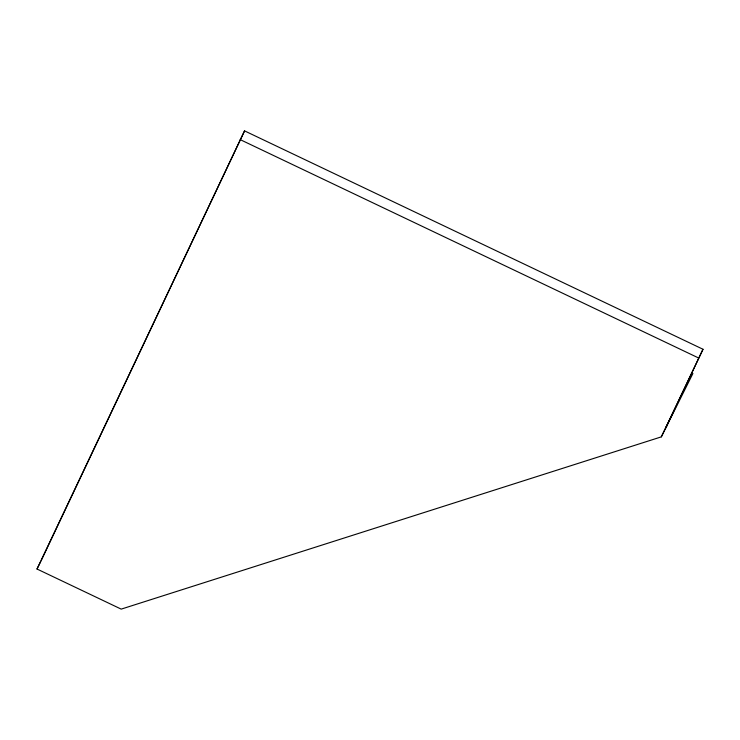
<?xml version="1.0" encoding="UTF-8"?>
<svg xmlns="http://www.w3.org/2000/svg" width="740" height="740" viewBox="0 0 740 740"><rect width="100%" height="100%" fill="white"/><g stroke="black" fill="none" stroke-linecap="round" stroke-linejoin="round"><path stroke-width="1.11" d="M666.222 427.036L667.064 425.204M692.918 373.487L661.32 436.868L121.203 609.122L37 569.014L244.552 130.878L703 349.262L665.676 428.127M41.357 560.273L244.552 130.878M661.32 436.868L703 349.262M37 569.014L40.876 561.244M240.195 139.62L698.643 358.003"/></g></svg>
